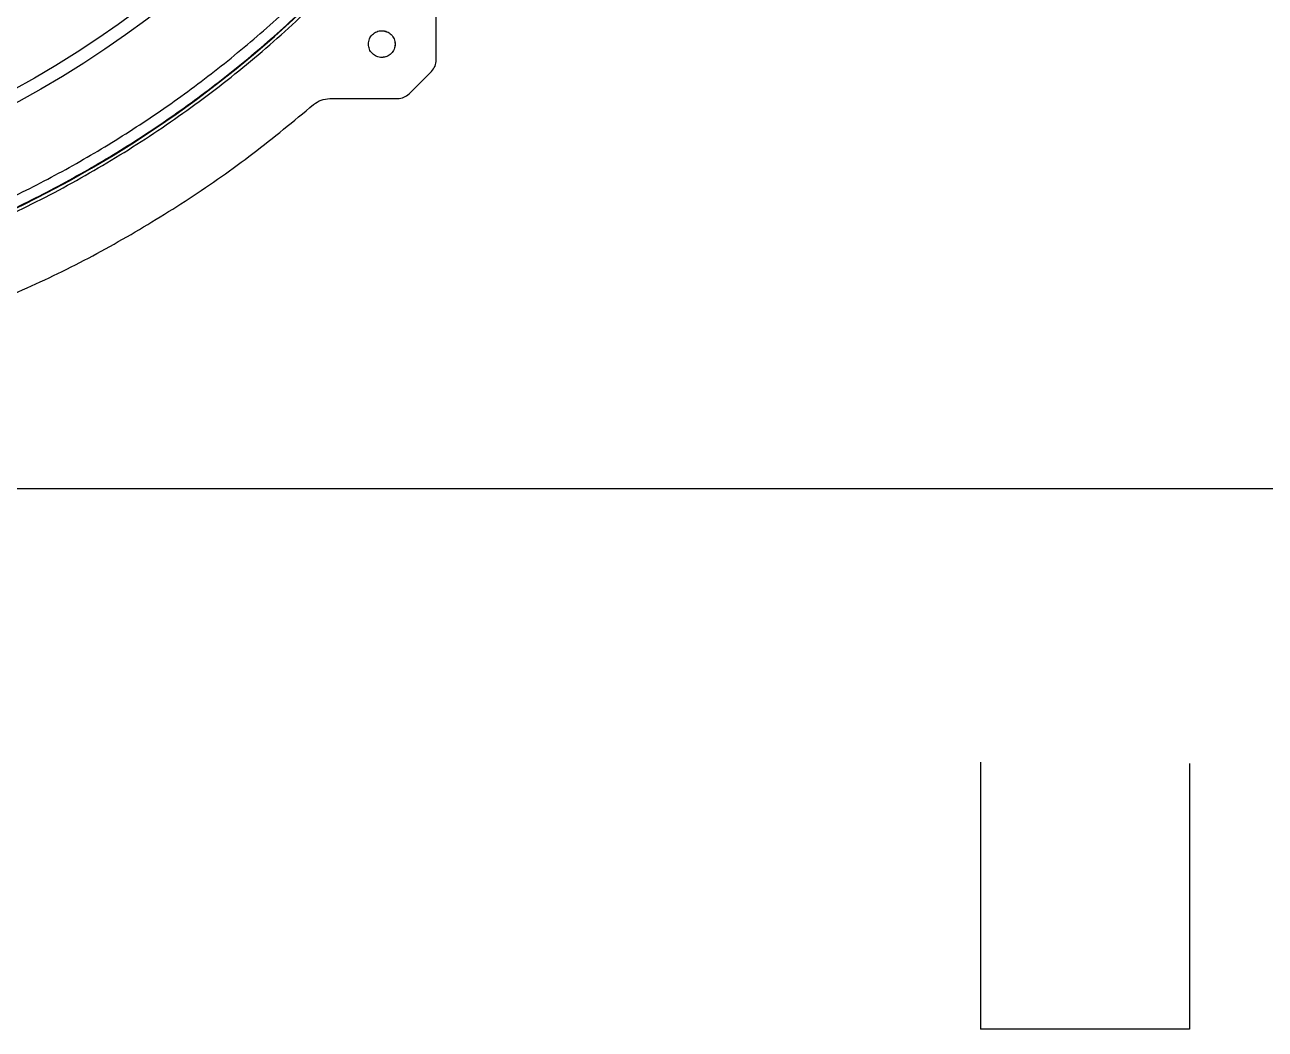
# Model space of a CAD drawing. Extents: x 5 to 331, y -33 to 175.
# Drawn here: x 127.45 to 139.33, y 46.32 to 55.95 of the extents above; entities that cross this region are included whole.
import ezdxf

# ---------------------------------------------------------------- set-up
doc = ezdxf.new("R2010")
doc.units = 0
doc.header["$MEASUREMENT"] = 0
doc.layers.get('0').update_dxf_attribs({"linetype": 'CONTINUOUS'})
doc.layers.add('0 Unit', color=7, linetype='CONTINUOUS')

msp = doc.modelspace()

# ---------------------------------------------------------------- linework, layer by layer
at = {"color": 7, "linetype": 'Continuous', "lineweight": 25}
for p, q in [((131.38707, 55.61073), (131.38707, 56.26034)), ((131.12761, 55.28605), (131.34095, 55.49939)), ((130.36666, 55.23993), (131.01627, 55.23993))]:
    msp.add_line(p, q, dxfattribs=at)
for centre, radius in [((122.62434, 64.0025), 9.99706), ((122.62434, 64.00188), 9.87436), ((122.62434, 64.0025), 8.78089), ((122.62434, 64.00188), 8.63615)]:
    msp.add_circle(centre, radius)
msp.add_arc((122.62946, 64.00188), 10.89215, 277.952419, 82.047581, dxfattribs=at)
for points, knots in [([(114.79905, 56.59046), (114.94158, 56.44473), (115.22873, 56.15113), (115.69358, 55.73996), (116.18616, 55.34943), (116.70743, 54.98464), (117.25545, 54.64746), (117.82818, 54.34085), (118.42299, 54.06732), (119.03647, 53.82928), (119.66564, 53.62844), (120.30716, 53.46623), (120.95742, 53.34368), (121.61271, 53.26137), (122.26943, 53.2194), (122.92411, 53.21749), (123.57267, 53.25488), (124.21168, 53.33036), (124.83795, 53.4423), (125.44928, 53.58902), (126.04319, 53.7685), (126.62048, 53.97962), (127.18488, 54.22311), (127.73959, 54.50102), (128.28444, 54.81468), (128.81625, 55.16388), (129.33223, 55.54832), (129.82897, 55.96698), (130.30313, 56.4184), (130.75124, 56.9003), (131.17059, 57.41053), (131.55862, 57.94653), (131.91304, 58.50532), (132.23193, 59.08367), (132.51387, 59.67827), (132.75785, 60.2858), (132.96304, 60.90217), (133.12932, 61.52377), (133.257, 62.14703), (133.34685, 62.76927), (133.39982, 63.38744), (133.41725, 64.00188), (133.39982, 64.61632), (133.34685, 65.23448), (133.257, 65.85671), (133.12932, 66.47998), (132.96304, 67.10158), (132.75785, 67.71796), (132.51388, 68.32548), (132.23194, 68.92008), (131.91305, 69.49843), (131.55863, 70.05723), (131.1706, 70.59322), (130.75126, 71.10345), (130.30314, 71.58535), (129.82898, 72.03677), (129.33224, 72.45544), (128.81626, 72.83987), (128.28446, 73.18907), (127.73961, 73.50274), (127.18489, 73.78064), (126.62049, 74.02414), (126.0432, 74.23526), (125.4493, 74.41474), (124.83797, 74.56146), (124.21169, 74.67341), (123.57268, 74.74888), (122.92412, 74.78628), (122.26944, 74.78436), (121.61273, 74.7424), (120.95743, 74.66009), (120.30717, 74.53753), (119.66565, 74.37532), (119.03649, 74.17449), (118.423, 73.93645), (117.82819, 73.66292), (117.25546, 73.35631), (116.70744, 73.01913), (116.18617, 72.65434), (115.69359, 72.26381), (115.22873, 71.85264), (114.94158, 71.55904), (114.79905, 71.4133)], [0, 0, 0, 0, 0.01189592, 0.02396584, 0.03619649, 0.04857359, 0.06108194, 0.07373471, 0.0864717, 0.09927432, 0.11212355, 0.12500004, 0.13787625, 0.15072533, 0.16352795, 0.17626509, 0.18891813, 0.20142621, 0.21380317, 0.22603385, 0.23810393, 0.25000004, 0.2618959, 0.27396585, 0.28619652, 0.29857361, 0.31108196, 0.32373474, 0.33647171, 0.34927432, 0.36212355, 0.37500004, 0.38787624, 0.40072531, 0.41352793, 0.42626506, 0.4389181, 0.45142619, 0.46380314, 0.47603381, 0.48810388, 0.50000001, 0.51189586, 0.52396581, 0.53619649, 0.54857357, 0.56108191, 0.57373469, 0.58647168, 0.59927428, 0.6121235, 0.62499999, 0.63787621, 0.65072529, 0.66352791, 0.67626502, 0.68891805, 0.70142614, 0.71380312, 0.72603376, 0.73810387, 0.74999998, 0.76189582, 0.77396578, 0.78619645, 0.79857355, 0.81108188, 0.82373468, 0.83647168, 0.84927427, 0.86212351, 0.87499998, 0.88787621, 0.90072531, 0.91352792, 0.92626504, 0.93891808, 0.95142617, 0.96380314, 0.97603381, 0.98810396, 1, 1, 1, 1]), ([(124.10803, 53.21449), (124.32246, 53.24765), (124.75131, 53.31399), (125.3856, 53.462), (126.01043, 53.64489), (126.62307, 53.86551), (127.22148, 54.12215), (127.80348, 54.41412), (128.367, 54.74033), (128.91002, 55.09962), (129.43062, 55.49071), (129.92692, 55.9122), (130.39715, 56.36259), (130.83964, 56.84026), (131.2528, 57.34351), (131.63516, 57.87055), (131.98536, 58.41949), (132.30213, 58.98837), (132.58436, 59.57515), (132.83102, 60.17775), (133.04126, 60.79401), (133.21429, 61.42172), (133.34952, 62.05865), (133.44646, 62.70253), (133.50477, 63.35104), (133.52423, 64.00188), (133.50477, 64.65271), (133.44647, 65.30123), (133.34953, 65.9451), (133.2143, 66.58203), (133.04126, 67.20975), (132.83103, 67.826), (132.58436, 68.4286), (132.30214, 69.01539), (131.98536, 69.58427), (131.63517, 70.1332), (131.25281, 70.66024), (130.83965, 71.1635), (130.39716, 71.64117), (129.92692, 72.09156), (129.43063, 72.51305), (128.91003, 72.90414), (128.36701, 73.26343), (127.80349, 73.58964), (127.22149, 73.88161), (126.62308, 74.13825), (126.01044, 74.35887), (125.38561, 74.54176), (124.75132, 74.68977), (124.32247, 74.75611), (124.10804, 74.78928)], [0, 0, 0, 0, 0.02083334, 0.04166665, 0.06250003, 0.08333335, 0.10416665, 0.125, 0.1458333, 0.16666668, 0.18749997, 0.20833336, 0.22916668, 0.25000001, 0.27083332, 0.29166664, 0.31250001, 0.33333334, 0.35416664, 0.37499996, 0.39583334, 0.41666666, 0.43749998, 0.4583333, 0.47916665, 0.5, 0.5208333, 0.54166664, 0.5625, 0.58333332, 0.60416664, 0.62499998, 0.64583333, 0.66666665, 0.68749999, 0.70833331, 0.72916664, 0.74999997, 0.77083333, 0.79166666, 0.81249999, 0.83333331, 0.85416669, 0.875, 0.89583335, 0.91666666, 0.9375, 0.95833334, 0.97916668, 1, 1, 1, 1]), ([(124.36324, 53.21448), (124.6161, 53.26052), (125.12182, 53.35262), (125.86566, 53.55812), (126.59399, 53.81173), (127.30241, 54.11708), (127.9876, 54.47133), (128.6461, 54.87308), (129.27465, 55.32022), (129.8701, 55.81057), (130.42952, 56.34168), (130.95009, 56.9109), (131.42925, 57.51539), (131.86461, 58.15217), (132.25399, 58.81805), (132.59546, 59.50972), (132.88733, 60.22374), (133.12813, 60.95656), (133.31668, 61.70454), (133.45203, 62.46394), (133.53351, 63.231), (133.56071, 64.00189), (133.53351, 64.77278), (133.45202, 65.53984), (133.31667, 66.29924), (133.12813, 67.04722), (132.88732, 67.78004), (132.59545, 68.49406), (132.25398, 69.18573), (131.8646, 69.85161), (131.42924, 70.48838), (130.95008, 71.09288), (130.4295, 71.6621), (129.87009, 72.1932), (129.27463, 72.68355), (128.64608, 73.1307), (127.98758, 73.53244), (127.30239, 73.8867), (126.59397, 74.19204), (125.86564, 74.44565), (125.1218, 74.65115), (124.61608, 74.74324), (124.36323, 74.78929)], [0, 0, 0, 0, 0.02500002, 0.05000002, 0.07500002, 0.10000003, 0.12499999, 0.15000004, 0.17499999, 0.20000003, 0.22500003, 0.25, 0.27500001, 0.30000002, 0.325, 0.35000002, 0.375, 0.4, 0.42500002, 0.45000001, 0.47500003, 0.50000003, 0.52499999, 0.55000001, 0.57500001, 0.6, 0.62500003, 0.65, 0.67500002, 0.70000003, 0.72500002, 0.75000002, 0.77499999, 0.80000001, 0.825, 0.85000003, 0.87500003, 0.89999998, 0.92500001, 0.95, 0.975, 1, 1, 1, 1]), ([(130.7373, 55.76158), (130.73922, 55.77835), (130.74308, 55.81189), (130.7727, 55.85454), (130.81505, 55.88304), (130.86542, 55.89304), (130.91579, 55.88304), (130.95814, 55.85454), (130.98777, 55.81189), (130.99162, 55.77835), (130.99355, 55.76158)], [0, 0, 0, 0, 0.12499913, 0.24999634, 0.37500168, 0.50000081, 0.62499994, 0.7500004, 0.87500087, 1, 1, 1, 1]), ([(130.86464, 55.88971), (130.88143, 55.88778), (130.91501, 55.88393), (130.95736, 55.8543), (130.98699, 55.81195), (130.99084, 55.77837), (130.99276, 55.76158)], [0, 0, 0, 0, 0.24999867, 0.5, 0.75000133, 1, 1, 1, 1]), ([(130.99355, 55.76158), (130.99162, 55.74481), (130.98777, 55.71127), (130.95814, 55.66863), (130.91579, 55.64013), (130.86542, 55.63012), (130.81506, 55.64013), (130.7727, 55.66862), (130.74307, 55.71127), (130.73922, 55.74481), (130.7373, 55.76158)], [0, 0, 0, 0, 0.12500398, 0.25000353, 0.37499983, 0.49999919, 0.62499856, 0.74999973, 0.87499602, 1, 1, 1, 1]), ([(130.99276, 55.76158), (130.99084, 55.74479), (130.98699, 55.71121), (130.95736, 55.66886), (130.91501, 55.63924), (130.88143, 55.63538), (130.86464, 55.63346)], [0, 0, 0, 0, 0.25000835, 0.50000787, 0.75000087, 1, 1, 1, 1]), ([(131.34095, 55.49939), (131.35411, 55.51568), (131.38041, 55.54826), (131.38485, 55.58991), (131.38707, 55.61073)], [0, 0, 0, 0, 0.49999369, 1, 1, 1, 1]), ([(130.21263, 55.18278), (130.23573, 55.19922), (130.28195, 55.2321), (130.33843, 55.23732), (130.36666, 55.23993)], [0, 0, 0, 0, 0.49999898, 1, 1, 1, 1]), ([(131.01627, 55.23993), (131.0371, 55.24215), (131.07874, 55.24659), (131.11132, 55.27289), (131.12761, 55.28605)], [0, 0, 0, 0, 0.50001348, 1, 1, 1, 1]), ([(127.03944, 53.23803), (127.26823, 53.33687), (127.7258, 53.53454), (128.38638, 53.88599), (129.02388, 54.2767), (129.63688, 54.70579), (130.02071, 55.02378), (130.21263, 55.18278)], [0, 0, 0, 0, 0.1999999, 0.39999985, 0.59999953, 0.79999972, 1, 1, 1, 1])]:
    msp.add_open_spline(points, degree=3, knots=knots, dxfattribs=at)
at = {"layer": '0 Unit'}
for p, q in [((197.13053, 51.50197), (78.06803, 51.50197)), ((136.59928, 48.88358), (136.59928, 46.32497)), ((138.59928, 48.87037), (138.59928, 46.32497)), ((138.59928, 46.32497), (136.59928, 46.32497))]:
    msp.add_line(p, q, dxfattribs=at)

doc.saveas('drawing.dxf')
